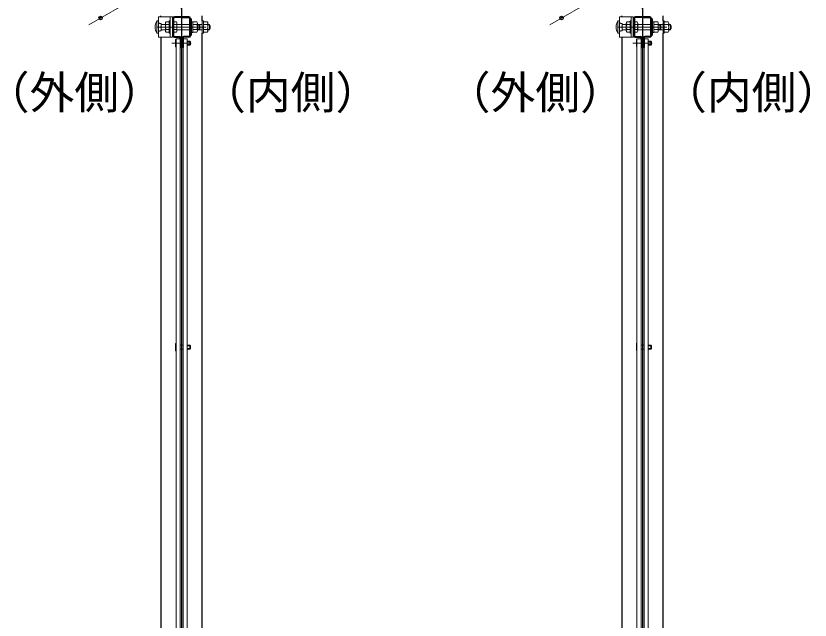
# Model space of a CAD drawing. Units: millimetres, scale not verified. Extents: x -4200 to 4200, y -2970 to 2970.
# Drawn here: x -483 to 680, y 1139 to 2024 of the extents above; entities that cross this region are included whole.
import ezdxf
from ezdxf.enums import TextEntityAlignment as Align

# ---------------------------------------------------------------- set-up
doc = ezdxf.new("R2010")
doc.units = ezdxf.units.MM
doc.header["$LTSCALE"] = 10
doc.header["$PDMODE"] = 32
doc.header["$PDSIZE"] = 5
doc.linetypes.add('USER1', pattern=[50.8, 31.75, -6.35, 6.35, -6.35])
for name, color, linetype, lineweight in [('0-1_D-STR1', 1, 'Continuous', 25), ('0-2_D-BMK', 2, 'USER1', 13), ('0-3_D-STR-DIM', 7, 'Continuous', 13), ('0-5_Defpoints', 8, 'Continuous', 25), ('0-6_D-STR3', 3, 'Continuous', 13), ('0-A_D-STR-TXT', 7, 'Continuous', 13), ('0-B_D-STR2', 7, 'Continuous', 13), ('0-C_CENTER', 2, 'USER1', 25)]:
    doc.layers.add(name, color=color, linetype=linetype, lineweight=lineweight)
doc.styles.add('ＭＳ ゴシック', font='')
doc.styles.get('ＭＳ ゴシック').set_extended_font_data('MS Gothic')

msp = doc.modelspace()

# ---------------------------------------------------------------- linework, layer by layer
at = {"layer": '0-1_D-STR1'}
for p, q in [((-271.04, 2022.65), (-271.04, 2024.06)), ((-210.54, 2016.65), (-210.54, 2024.06)), ((403.96, 2022.65), (403.96, 2024.06)), ((464.46, 2016.65), (464.46, 2024.06)), ((-253.79, 2020.25), (-253.79, 1995.05)), ((-252.59, 2020.25), (-252.59, 1995.05)), ((-240.79, 2021.45), (-251.39, 2021.45)), ((-240.79, 2021.45), (-230.19, 2021.45)), ((-228.99, 2020.25), (-228.99, 1995.05)), ((-227.79, 2020.25), (-227.79, 1995.05)), ((421.21, 2020.25), (421.21, 1995.05)), ((422.41, 2020.25), (422.41, 1995.05)), ((434.21, 2021.45), (423.61, 2021.45)), ((434.21, 2021.45), (444.81, 2021.45)), ((446.01, 2020.25), (446.01, 1995.05)), ((447.21, 2020.25), (447.21, 1995.05)), ((-271.04, 1992.65), (-271.04, 1085.15)), ((-251.39, 1993.85), (-244.19, 1993.85)), ((-251.39, 1992.65), (-244.19, 1992.65)), ((-242.99, 1991.45), (-242.99, 1977.65)), ((-241.79, 1991.45), (-241.79, 1977.65)), ((-239.79, 1991.45), (-239.79, 1977.65)), ((-238.59, 1991.45), (-238.59, 1977.65)), ((-230.19, 1993.85), (-237.39, 1993.85)), ((-230.19, 1992.65), (-237.39, 1992.65)), ((-210.54, 1063.15), (-210.54, 1998.65)), ((403.96, 1992.65), (403.96, 1085.15)), ((423.61, 1993.85), (430.81, 1993.85)), ((423.61, 1992.65), (430.81, 1992.65)), ((432.01, 1991.45), (432.01, 1977.65)), ((433.21, 1991.45), (433.21, 1977.65)), ((435.21, 1991.45), (435.21, 1977.65)), ((436.41, 1991.45), (436.41, 1977.65)), ((444.81, 1993.85), (437.61, 1993.85)), ((444.81, 1992.65), (437.61, 1992.65)), ((464.46, 1063.15), (464.46, 1998.65)), ((-242.99, 1987.65), (-241.79, 1987.65)), ((-242.99, 1980.65), (-241.79, 1980.65)), ((-242.99, 1977.65), (-241.79, 1977.65)), ((-239.79, 1987.65), (-238.59, 1987.65)), ((-239.79, 1980.65), (-238.59, 1980.65)), ((-238.59, 1977.65), (-239.79, 1977.65)), ((432.01, 1987.65), (433.21, 1987.65)), ((432.01, 1980.65), (433.21, 1980.65)), ((432.01, 1977.65), (433.21, 1977.65)), ((435.21, 1987.65), (436.41, 1987.65)), ((435.21, 1980.65), (436.41, 1980.65)), ((436.41, 1977.65), (435.21, 1977.65))]:
    msp.add_line(p, q, dxfattribs=at)
for points in [[(-230.19, 2022.65), (-240.79, 2022.65), (-251.39, 2022.65)], [(444.81, 2022.65), (434.21, 2022.65), (423.61, 2022.65)]]:
    msp.add_lwpolyline(points, dxfattribs=at)
for centre, radius, start, end in [((-251.39, 2020.25), 2.4, 90, 180), ((-251.39, 2020.25), 1.2, 90, 180), ((-230.19, 2020.25), 2.4, 0, 90), ((-230.19, 2020.25), 1.2, 0, 90), ((423.61, 2020.25), 2.4, 90, 180), ((423.61, 2020.25), 1.2, 90, 180), ((444.81, 2020.25), 2.4, 0, 90), ((444.81, 2020.25), 1.2, 0, 90), ((-251.39, 1995.05), 2.4, 180, 270), ((-251.39, 1995.05), 1.2, 180, 270), ((-244.19, 1991.45), 2.4, 0, 90), ((-244.19, 1991.45), 1.2, 0, 90), ((-237.39, 1991.45), 2.4, 90, 180), ((-237.39, 1991.45), 1.2, 90, 180), ((-230.19, 1995.05), 2.4, 270, 0), ((-230.19, 1995.05), 1.2, 270, 0), ((423.61, 1995.05), 2.4, 180, 270), ((423.61, 1995.05), 1.2, 180, 270), ((430.81, 1991.45), 2.4, 0, 90), ((430.81, 1991.45), 1.2, 0, 90), ((437.61, 1991.45), 2.4, 90, 180), ((437.61, 1991.45), 1.2, 90, 180), ((444.81, 1995.05), 2.4, 270, 0), ((444.81, 1995.05), 1.2, 270, 0)]:
    msp.add_arc(centre, radius, start, end, dxfattribs=at)
at = {"layer": '0-2_D-BMK'}
for p, q in [((-276.54, 2007.65), (-205.04, 2007.65)), ((398.46, 2007.65), (469.96, 2007.65)), ((-254.9, 1984.15), (-226.69, 1984.15)), ((420.1, 1984.15), (448.31, 1984.15))]:
    msp.add_line(p, q, dxfattribs=at)
for centre, end in [((-383.73, 2023.74), 35.65538), ((291.27, 2023.74), 35.65548)]:
    msp.add_arc(centre, 142.94, 0.12794, end, dxfattribs=at)
at = {"layer": '0-3_D-STR-DIM'}
for p, q in [((-270.61, 2072.3), (-376.78, 2011.01)), ((404.39, 2072.3), (298.22, 2011.01))]:
    msp.add_line(p, q, dxfattribs=at)
at = {"layer": '0-5_Defpoints'}
for p in [(-359.46, 2021.01), (315.54, 2021.01)]:
    msp.add_point(p, dxfattribs=at)
at = {"layer": '0-6_D-STR3'}
for p, q in [((-276.94, 2016.65), (-276.94, 1998.65)), ((-276.94, 2016.65), (-275.84, 2016.65)), ((-274.74, 2013.59), (-273.24, 2013.59)), ((-270.74, 2012.97), (-272.62, 2012.97)), ((-270.74, 2012.97), (-270.74, 2002.33)), ((-264.59, 2013.28), (-264.59, 2002.02)), ((-263.51, 2015.15), (-259.09, 2015.15)), ((-259.09, 2016.65), (-259.09, 1998.65)), ((-257.49, 2016.65), (-259.09, 2016.65)), ((-257.49, 2022.65), (-257.49, 1992.65)), ((-254.29, 2015.15), (-253.79, 2015.15)), ((-252.59, 2015.15), (-248.49, 2015.15)), ((-247.79, 2013.43), (-247.79, 2001.89)), ((-227.79, 2019.65), (-226.19, 2019.65)), ((-227.79, 2019.65), (-226.19, 2019.65)), ((-226.19, 1995.65), (-226.19, 2019.65)), ((-226.19, 2015.35), (-224.19, 2015.35)), ((-224.19, 1999.95), (-224.19, 2015.35)), ((-224.19, 2015.15), (-218.39, 2015.15)), ((-217.69, 2013.43), (-217.69, 2001.89)), ((-210.54, 2016.65), (-210.54, 1998.65)), ((-208.94, 2015.15), (-208.94, 2000.15)), ((-208.94, 2015.15), (-203.14, 2015.15)), ((-202.44, 2013.43), (-202.44, 2001.89)), ((398.06, 2016.65), (398.06, 1998.65)), ((398.06, 2016.65), (399.16, 2016.65)), ((400.26, 2013.59), (401.76, 2013.59)), ((404.26, 2012.97), (402.38, 2012.97)), ((404.26, 2012.97), (404.26, 2002.33)), ((410.41, 2013.28), (410.41, 2002.02)), ((411.49, 2015.15), (415.91, 2015.15)), ((415.91, 2016.65), (415.91, 1998.65)), ((417.51, 2016.65), (415.91, 2016.65)), ((417.51, 2022.65), (417.51, 1992.65)), ((420.71, 2015.15), (421.21, 2015.15)), ((422.41, 2015.15), (426.51, 2015.15)), ((427.21, 2013.43), (427.21, 2001.89)), ((447.21, 2019.65), (448.81, 2019.65)), ((447.21, 2019.65), (448.81, 2019.65)), ((448.81, 1995.65), (448.81, 2019.65)), ((448.81, 2015.35), (450.81, 2015.35)), ((450.81, 1999.95), (450.81, 2015.35)), ((450.81, 2015.15), (456.61, 2015.15)), ((457.31, 2013.43), (457.31, 2001.89)), ((464.46, 2016.65), (464.46, 1998.65)), ((466.06, 2015.15), (466.06, 2000.15)), ((466.06, 2015.15), (471.86, 2015.15)), ((472.56, 2013.43), (472.56, 2001.89)), ((-271.99, 2007.65), (-274.74, 2007.65)), ((-274.74, 2001.71), (-273.24, 2001.71)), ((-270.74, 2002.33), (-272.62, 2002.33)), ((-270.74, 2011.65), (-264.59, 2011.65)), ((-270.74, 2003.65), (-264.59, 2003.65)), ((-263.51, 2011.41), (-259.09, 2011.41)), ((-263.51, 2003.89), (-259.09, 2003.89)), ((-254.29, 2011.4), (-253.79, 2011.4)), ((-254.29, 2003.9), (-253.79, 2003.9)), ((-252.59, 2011.4), (-248.49, 2011.4)), ((-252.59, 2003.9), (-248.49, 2003.9)), ((-247.79, 2011.65), (-228.99, 2011.65)), ((-247.79, 2003.65), (-228.99, 2003.65)), ((-224.19, 2011.4), (-218.39, 2011.4)), ((-224.19, 2003.9), (-218.39, 2003.9)), ((-217.69, 2011.65), (-210.54, 2011.65)), ((-217.69, 2010.65), (-214.09, 2010.65)), ((-217.69, 2004.65), (-214.09, 2004.65)), ((-217.69, 2003.65), (-210.54, 2003.65)), ((-215.09, 2011.65), (-214.09, 2010.65)), ((-214.09, 2010.65), (-214.09, 2004.65)), ((-208.94, 2011.4), (-203.14, 2011.4)), ((-208.94, 2003.9), (-203.14, 2003.9)), ((-202.44, 2011.65), (-199.74, 2011.65)), ((-202.44, 2010.98), (-199.42, 2010.98)), ((-202.44, 2004.33), (-199.42, 2004.33)), ((-202.44, 2003.65), (-199.74, 2003.65)), ((-199.74, 2011.65), (-199.74, 2003.65)), ((403.01, 2007.65), (400.26, 2007.65)), ((400.26, 2001.71), (401.76, 2001.71)), ((404.26, 2002.33), (402.38, 2002.33)), ((404.26, 2011.65), (410.41, 2011.65)), ((404.26, 2003.65), (410.41, 2003.65)), ((411.49, 2011.41), (415.91, 2011.41)), ((411.49, 2003.89), (415.91, 2003.89)), ((420.71, 2011.4), (421.21, 2011.4)), ((420.71, 2003.9), (421.21, 2003.9)), ((422.41, 2011.4), (426.51, 2011.4)), ((422.41, 2003.9), (426.51, 2003.9)), ((427.21, 2011.65), (446.01, 2011.65)), ((427.21, 2003.65), (446.01, 2003.65)), ((450.81, 2011.4), (456.61, 2011.4)), ((450.81, 2003.9), (456.61, 2003.9)), ((457.31, 2011.65), (464.46, 2011.65)), ((457.31, 2010.65), (460.91, 2010.65)), ((457.31, 2004.65), (460.91, 2004.65)), ((457.31, 2003.65), (464.46, 2003.65)), ((459.91, 2011.65), (460.91, 2010.65)), ((460.91, 2010.65), (460.91, 2004.65)), ((466.06, 2011.4), (471.86, 2011.4)), ((466.06, 2003.9), (471.86, 2003.9)), ((472.56, 2011.65), (475.26, 2011.65)), ((472.56, 2010.98), (475.58, 2010.98)), ((472.56, 2004.33), (475.58, 2004.33)), ((472.56, 2003.65), (475.26, 2003.65)), ((475.26, 2011.65), (475.26, 2003.65)), ((-276.94, 1998.65), (-275.84, 1998.65)), ((-263.51, 2000.15), (-259.09, 2000.15)), ((-257.49, 1998.65), (-259.09, 1998.65)), ((-254.29, 2000.15), (-253.79, 2000.15)), ((-252.59, 2000.15), (-248.49, 2000.15)), ((-227.79, 1995.65), (-226.19, 1995.65)), ((-226.19, 1999.95), (-224.19, 1999.95)), ((-224.19, 2000.15), (-218.39, 2000.15)), ((-208.94, 1998.65), (-210.54, 1998.65)), ((-208.94, 2000.15), (-203.14, 2000.15)), ((398.06, 1998.65), (399.16, 1998.65)), ((411.49, 2000.15), (415.91, 2000.15)), ((417.51, 1998.65), (415.91, 1998.65)), ((420.71, 2000.15), (421.21, 2000.15)), ((422.41, 2000.15), (426.51, 2000.15)), ((447.21, 1995.65), (448.81, 1995.65)), ((448.81, 1999.95), (450.81, 1999.95)), ((450.81, 2000.15), (456.61, 2000.15)), ((466.06, 1998.65), (464.46, 1998.65)), ((466.06, 2000.15), (471.86, 2000.15)), ((-249.79, 1988.48), (-249.79, 1979.82)), ((-241.79, 1987.15), (-240.99, 1987.15)), ((-241.79, 1981.15), (-240.99, 1981.15)), ((-240.59, 1987.15), (-239.79, 1987.15)), ((-240.59, 1981.15), (-239.79, 1981.15)), ((-238.59, 1977.65), (-238.59, 1975.9)), ((-232.6, 1987.15), (-228.79, 1987.15)), ((-232.6, 1982.15), (-227.79, 1982.15)), ((-232.6, 1981.15), (-228.79, 1981.15)), ((-228.79, 1987.15), (-228.79, 1981.15)), ((-227.79, 1986.15), (-228.79, 1987.15)), ((-227.79, 1982.15), (-228.79, 1981.15)), ((425.21, 1988.48), (425.21, 1979.82)), ((433.21, 1987.15), (434.01, 1987.15)), ((433.21, 1981.15), (434.01, 1981.15)), ((434.41, 1987.15), (435.21, 1987.15)), ((434.41, 1981.15), (435.21, 1981.15)), ((436.41, 1977.65), (436.41, 1975.9)), ((442.4, 1987.15), (446.21, 1987.15)), ((442.4, 1982.15), (447.21, 1982.15)), ((442.4, 1981.15), (446.21, 1981.15)), ((446.21, 1987.15), (446.21, 1981.15)), ((447.21, 1986.15), (446.21, 1987.15)), ((447.21, 1982.15), (446.21, 1981.15)), ((-249.79, 1543.23), (-249.79, 1534.57)), ((-242.99, 1541.9), (-240.99, 1541.9)), ((-242.99, 1535.9), (-240.99, 1535.9)), ((-238.59, 1541.9), (-240.59, 1541.9)), ((-238.59, 1535.9), (-240.59, 1535.9)), ((-232.6, 1541.9), (-228.79, 1541.9)), ((-232.6, 1536.9), (-227.79, 1536.9)), ((-232.6, 1535.9), (-228.79, 1535.9)), ((-228.79, 1541.9), (-228.79, 1535.9)), ((-227.79, 1540.9), (-228.79, 1541.9)), ((-227.79, 1536.9), (-228.79, 1535.9)), ((425.21, 1543.23), (425.21, 1534.57)), ((432.01, 1541.9), (434.01, 1541.9)), ((432.01, 1535.9), (434.01, 1535.9)), ((436.41, 1541.9), (434.41, 1541.9)), ((436.41, 1535.9), (434.41, 1535.9)), ((442.4, 1541.9), (446.21, 1541.9)), ((442.4, 1536.9), (447.21, 1536.9)), ((442.4, 1535.9), (446.21, 1535.9)), ((446.21, 1541.9), (446.21, 1535.9)), ((447.21, 1540.9), (446.21, 1541.9)), ((447.21, 1536.9), (446.21, 1535.9))]:
    msp.add_line(p, q, dxfattribs=at)
for points in [[(-254.29, 2022.65), (-274.74, 2022.65), (-274.74, 1992.65), (-254.29, 1992.65)], [(420.71, 2022.65), (400.26, 2022.65), (400.26, 1992.65), (420.71, 1992.65)], [(-248.99, 1087.4), (-248.99, 1990.4), (-242.99, 1990.4), (-242.99, 1087.4)], [(-232.6, 1087.4), (-232.6, 1990.4), (-238.59, 1990.4), (-238.59, 1087.4)], [(426.01, 1087.4), (426.01, 1990.4), (432.01, 1990.4), (432.01, 1087.4)], [(442.4, 1087.4), (442.4, 1990.4), (436.41, 1990.4), (436.41, 1087.4)]]:
    msp.add_lwpolyline(points, close=True, dxfattribs=at)
for points in [[(-208.94, 1998.65), (-208.94, 2016.65), (-210.54, 2016.65)], [(466.06, 1998.65), (466.06, 2016.65), (464.46, 2016.65)], [(-270.74, 2008.71), (-271.99, 2007.65), (-270.74, 2006.59)], [(-215.09, 2011.65), (-215.09, 2003.65), (-214.09, 2004.65)], [(404.26, 2008.71), (403.01, 2007.65), (404.26, 2006.59)], [(459.91, 2011.65), (459.91, 2003.65), (460.91, 2004.65)], [(-232.6, 1986.15), (-227.79, 1986.15), (-227.79, 1982.15)], [(442.4, 1986.15), (447.21, 1986.15), (447.21, 1982.15)], [(-232.6, 1540.9), (-227.79, 1540.9), (-227.79, 1536.9)], [(442.4, 1540.9), (447.21, 1540.9), (447.21, 1536.9)]]:
    msp.add_lwpolyline(points, dxfattribs=at)
for centre, radius, start, end in [((-262.67, 2007.65), 16.88, 147.77316, 212.22684), ((-275.84, 2015.55), 1.1, 0, 90), ((-272.62, 2013.59), 0.622, 180, 270), ((-262.43, 2013.28), 2.16, 120, 240), ((-250.64, 2013.28), 2.85, 318.83491, 41.16509), ((-220.54, 2013.28), 2.85, 318.83491, 41.16509), ((-205.29, 2013.28), 2.85, 318.83491, 41.16509), ((412.33, 2007.65), 16.88, 147.77316, 212.22684), ((399.16, 2015.55), 1.1, 0, 90), ((402.38, 2013.59), 0.622, 180, 270), ((412.57, 2013.28), 2.16, 120, 240), ((424.36, 2013.28), 2.85, 318.83491, 41.16509), ((454.46, 2013.28), 2.85, 318.83491, 41.16509), ((469.71, 2013.28), 2.85, 318.83491, 41.16509), ((-272.62, 2001.71), 0.622, 90, 180), ((-257.51, 2007.65), 7.08, 147.93138, 212.06862), ((-262.43, 2002.02), 2.16, 120, 240), ((-258.19, 2007.65), 10.39, 338.85295, 21.14705), ((-250.64, 2002.03), 2.85, 318.86505, 41.13495), ((-228.09, 2007.65), 10.39, 338.85295, 21.14705), ((-220.54, 2002.03), 2.85, 318.86505, 41.13495), ((-212.84, 2007.65), 10.39, 338.85295, 21.14705), ((-205.29, 2002.03), 2.85, 318.86505, 41.13495), ((-207.24, 2007.65), 8.5, 331.92751, 28.07249), ((402.38, 2001.71), 0.622, 90, 180), ((417.49, 2007.65), 7.08, 147.93138, 212.06862), ((412.57, 2002.02), 2.16, 120, 240), ((416.81, 2007.65), 10.39, 338.85295, 21.14705), ((424.36, 2002.03), 2.85, 318.86505, 41.13495), ((446.91, 2007.65), 10.39, 338.85295, 21.14705), ((454.46, 2002.03), 2.85, 318.86505, 41.13495), ((462.16, 2007.65), 10.39, 338.85295, 21.14705), ((469.71, 2002.03), 2.85, 318.86505, 41.13495), ((467.76, 2007.65), 8.5, 331.92751, 28.07249), ((-275.84, 1999.75), 1.1, 270, 0), ((-248.15, 1988.48), 1.64, 120.65597, 239.34403), ((399.16, 1999.75), 1.1, 270, 0), ((426.85, 1988.48), 1.64, 120.65597, 239.34403), ((-244.21, 1984.15), 5.58, 148.86338, 211.13662), ((-248.15, 1979.82), 1.64, 120.65597, 239.34403), ((430.79, 1984.15), 5.58, 148.86338, 211.13662), ((426.85, 1979.82), 1.64, 120.65597, 239.34403), ((-248.15, 1543.23), 1.64, 120.65597, 239.34403), ((-244.21, 1538.9), 5.58, 148.86338, 211.13662), ((-248.15, 1534.57), 1.64, 120.65597, 239.34403), ((426.85, 1543.23), 1.64, 120.65597, 239.34403), ((430.79, 1538.9), 5.58, 148.86338, 211.13662), ((426.85, 1534.57), 1.64, 120.65597, 239.34403)]:
    msp.add_arc(centre, radius, start, end, dxfattribs=at)
at = {"layer": '0-B_D-STR2'}
for p, q in [((-240.59, 1994.4), (-240.99, 1994.4)), ((-240.99, 1994.4), (-240.99, 1084.4)), ((-240.59, 1994.4), (-240.99, 1994.4)), ((-240.59, 1994.4), (-240.59, 1084.4)), ((434.41, 1994.4), (434.01, 1994.4)), ((434.01, 1994.4), (434.01, 1084.4)), ((434.41, 1994.4), (434.01, 1994.4)), ((434.41, 1994.4), (434.41, 1084.4))]:
    msp.add_line(p, q, dxfattribs=at)
at = {"layer": '0-C_CENTER'}
for p, q in [((-240.79, 2060.65), (-240.79, -369.17)), ((434.21, 2060.65), (434.21, -369.17))]:
    msp.add_line(p, q, dxfattribs=at)

# ---------------------------------------------------------------- texts
at = {"layer": '0-A_D-STR-TXT', "style": 'ＭＳ ゴシック'}
for s, p in [('（外側）', (-529.06, 1873.4)), ('（内側）', (-212.2, 1873.4)), ('（外側）', (145.94, 1873.4)), ('（内側）', (462.8, 1873.4))]:
    msp.add_text(s, height=48.09, dxfattribs=at).set_placement(p, align=Align.BOTTOM_LEFT)

doc.saveas('drawing.dxf')
